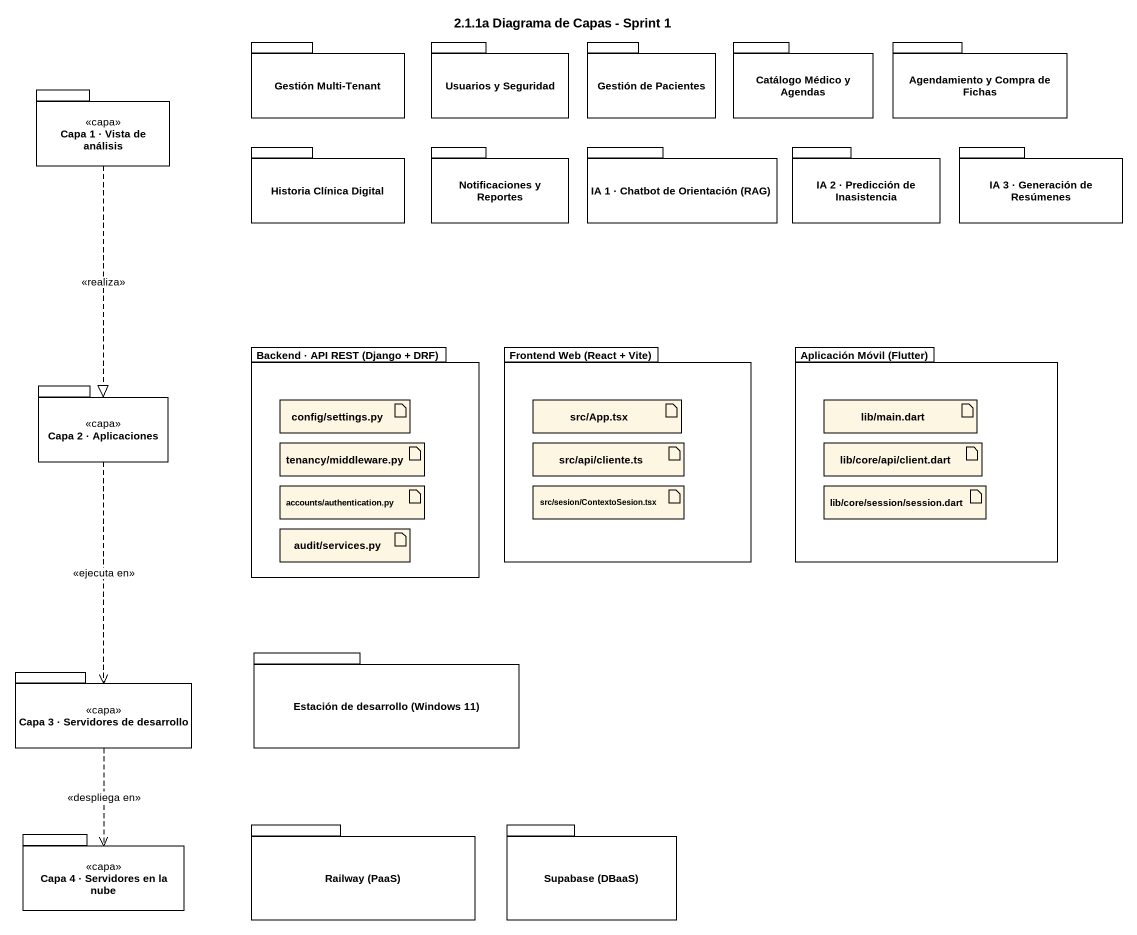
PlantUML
@startuml
title 2.1.1a Diagrama de Capas - Sprint 1
package "Gestión Multi-Tenant" as Gestión_Multi_Tenant {
}
package "Usuarios y Seguridad" as Usuarios_y_Seguridad {
}
package "Gestión de Pacientes" as Gestión_de_Pacientes {
}
package "Catálogo Médico y Agendas" as Catálogo_Médico_y_Agendas {
}
package "Agendamiento y Compra de Fichas" as Agendamiento_y_Compra_de {
}
package "Capa 1 · Vista de análisis" as Capa_1_Vista_de_análisis <<capa>> {
}
package "Historia Clínica Digital" as Historia_Clínica_Digital {
}
package "Notificaciones y Reportes" as Notificaciones_y_Reportes {
}
package "IA 1 · Chatbot de Orientación (RAG)" as IA_1_Chatbot_de_Orientación {
}
package "IA 2 · Predicción de Inasistencia" as IA_2_Predicción_de {
}
package "IA 3 · Generación de Resúmenes" as IA_3_Generación_de_Resúmenes {
}
package "Backend · API REST (Django + DRF)" as Backend_API_REST_Django_DRF {
  artifact "config/settings.py" as config_settings_py
  artifact "tenancy/middleware.py" as tenancy_middleware_py
  artifact "accounts/authentication.py" as accounts_authentication_py
  artifact "audit/services.py" as audit_services_py
}
package "Frontend Web (React + Vite)" as Frontend_Web_React_Vite {
  artifact "src/App.tsx" as src_App_tsx
  artifact "src/api/cliente.ts" as src_api_cliente_ts
  artifact "src/sesion/ContextoSesion.tsx" as src_sesion_ContextoSesion
}
package "Aplicación Móvil (Flutter)" as Aplicación_Móvil_Flutter {
  artifact "lib/main.dart" as lib_main_dart
  artifact "lib/core/api/client.dart" as lib_core_api_client_dart
  artifact "lib/core/session/session.dart" as lib_core_session_session
}
package "Capa 2 · Aplicaciones" as Capa_2_Aplicaciones <<capa>> {
}
package "Estación de desarrollo (Windows 11)" as Estación_de_desarrollo {
}
package "Capa 3 · Servidores de desarrollo" as Capa_3_Servidores_de <<capa>> {
}
package "Capa 4 · Servidores en la nube" as Capa_4_Servidores_en_la_nube <<capa>> {
}
package "Railway (PaaS)" as Railway_PaaS {
}
package "Supabase (DBaaS)" as Supabase_DBaaS {
}
Capa_1_Vista_de_análisis ..|> Capa_2_Aplicaciones : <<realiza>>
Capa_2_Aplicaciones ..> Capa_3_Servidores_de : <<ejecuta en>>
Capa_3_Servidores_de ..> Capa_4_Servidores_en_la_nube : <<despliega en>>
@enduml
